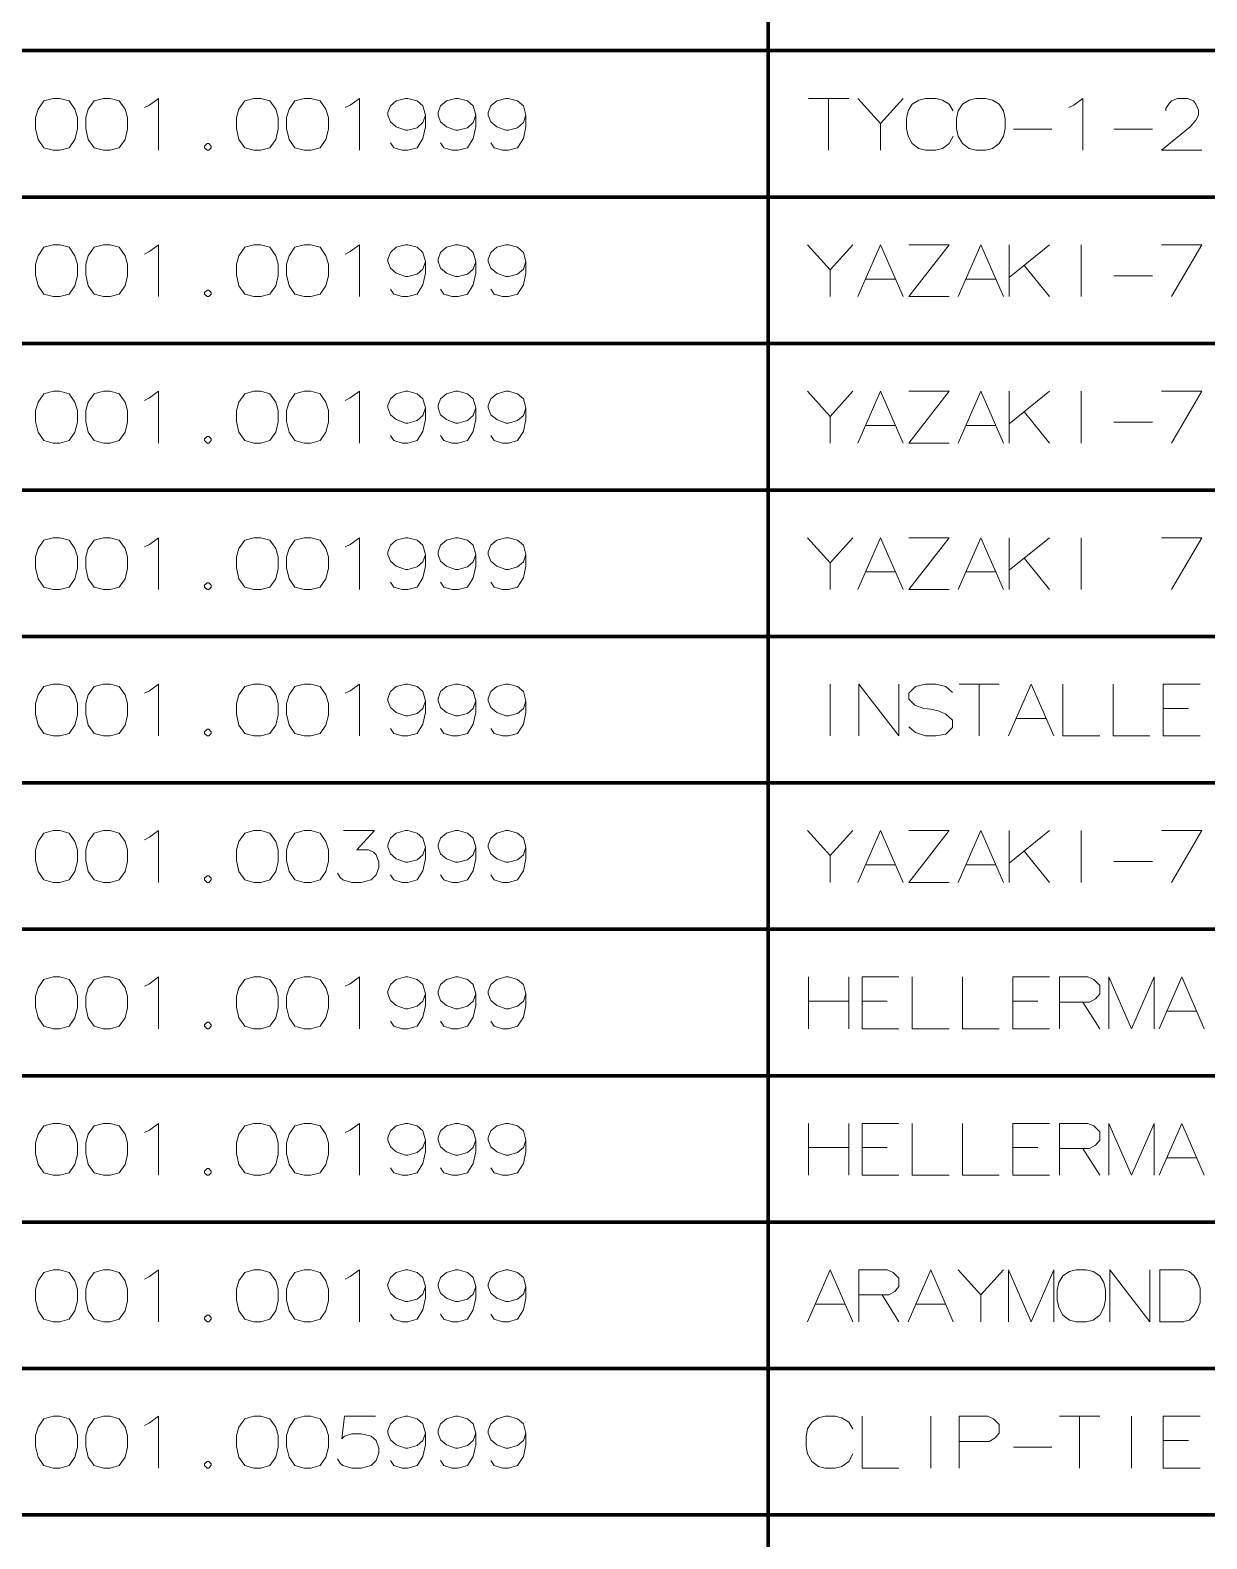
# Model space of a CAD drawing. Header units: millimetres. Extents: x 0 to 174, y 0 to 33.
# Drawn here: x 73.594 to 76.809, y 20.265 to 24.388 of the extents above; entities that cross this region are included whole.
import ezdxf

# ---------------------------------------------------------------- set-up
doc = ezdxf.new("R2010")
doc.units = ezdxf.units.MM
doc.layers.add('PDF2_형상', color=157, linetype='Continuous', true_color=0x405f80)

msp = doc.modelspace()

# ---------------------------------------------------------------- linework, layer by layer
at = {"layer": 'PDF2_형상', "color": 165, "lineweight": 70, "true_color": 0x5267a5}
for points in [[(98.9892, 26.3335), (98.9892, 25.9332), (85.7838, 25.9332), (85.7838, 25.5331), (83.901, 25.5331), (83.901, 25.1328), (75.611, 25.1328), (75.611, 24.7325), (75.611, 24.3324), (71.3026, 24.3324), (71.3026, 23.9321), (75.611, 23.9321), (75.611, 24.3324), (83.901, 24.3324), (83.901, 24.7325), (83.901, 25.1328), (85.7838, 25.1328), (85.7838, 25.5331), (98.9892, 25.5331), (98.9892, 25.9332)], [(98.9892, 24.7325), (98.9892, 24.3324), (85.7838, 24.3324), (85.7838, 23.9321), (83.901, 23.9321), (83.901, 23.5318), (75.611, 23.5318), (75.611, 23.1315), (75.611, 22.7314), (71.3026, 22.7314), (71.3026, 22.3311), (75.611, 22.3311), (75.611, 22.7314), (83.901, 22.7314), (83.901, 23.1315), (83.901, 23.5318), (85.7838, 23.5318), (85.7838, 23.9321), (98.9892, 23.9321), (98.9892, 24.3324)], [(83.901, 23.1315), (75.611, 23.1315), (71.3026, 23.1315), (71.3026, 23.5318), (75.611, 23.5318), (75.611, 23.9321), (83.901, 23.9321)], [(98.9892, 23.1315), (98.9892, 22.7314), (85.7838, 22.7314), (85.7838, 22.3311), (83.901, 22.3311), (83.901, 21.9308), (75.611, 21.9308), (75.611, 21.5307), (75.611, 21.1304), (71.3026, 21.1304), (71.3026, 20.7301), (75.611, 20.7301), (75.611, 21.1304), (83.901, 21.1304), (83.901, 21.5307), (83.901, 21.9308), (85.7838, 21.9308), (85.7838, 22.3311), (98.9892, 22.3311), (98.9892, 22.7314)], [(83.901, 21.5307), (75.611, 21.5307), (71.3026, 21.5307), (71.3026, 21.9308), (75.611, 21.9308), (75.611, 22.3311), (83.901, 22.3311)], [(98.9892, 21.5307), (98.9892, 21.1304), (85.7838, 21.1304), (85.7838, 20.7301), (83.901, 20.7301), (83.901, 20.33), (75.611, 20.33), (75.611, 19.9297), (75.611, 19.5294), (71.3026, 19.5294), (71.3026, 19.1293), (75.611, 19.1293), (75.611, 19.5294), (83.901, 19.5294), (83.901, 19.9297), (83.901, 20.33), (85.7838, 20.33), (85.7838, 20.7301), (98.9892, 20.7301), (98.9892, 21.1304)], [(83.901, 19.9297), (75.611, 19.9297), (71.3026, 19.9297), (71.3026, 20.33), (75.611, 20.33), (75.611, 20.7301), (83.901, 20.7301)]]:
    msp.add_lwpolyline(points, dxfattribs=at)
at = {"layer": 'PDF2_형상', "color": 18, "lineweight": 13, "true_color": 0x260000}
for points in [[(73.6572, 24.2019), (73.6321, 24.195), (73.6161, 24.1722), (73.6093, 24.1493), (73.6093, 24.1196), (73.6161, 24.0899), (73.6321, 24.0671), (73.6572, 24.0601), (73.6756, 24.0601), (73.7007, 24.0671), (73.7167, 24.0899), (73.7236, 24.1174), (73.7236, 24.1493), (73.7167, 24.1722), (73.7007, 24.195), (73.6756, 24.2019)], [(73.7944, 24.2019), (73.7693, 24.195), (73.7532, 24.1722), (73.7464, 24.1493), (73.7464, 24.1196), (73.7532, 24.0899), (73.7693, 24.0671), (73.7944, 24.0601), (73.8126, 24.0601), (73.8378, 24.0671), (73.8539, 24.0899), (73.8607, 24.1174), (73.8607, 24.1493), (73.8539, 24.1722), (73.8378, 24.195), (73.8126, 24.2019)], [(74.2058, 24.2019), (74.1807, 24.195), (74.1647, 24.1722), (74.1579, 24.1493), (74.1579, 24.1196), (74.1647, 24.0899), (74.1807, 24.0671), (74.2058, 24.0601), (74.2242, 24.0601), (74.2493, 24.0671), (74.2653, 24.0899), (74.2722, 24.1174), (74.2722, 24.1493), (74.2653, 24.1722), (74.2493, 24.195), (74.2242, 24.2019)], [(74.3431, 24.2019), (74.3179, 24.195), (74.3019, 24.1722), (74.295, 24.1493), (74.295, 24.1196), (74.3019, 24.0899), (74.3179, 24.0671), (74.3431, 24.0601), (74.3614, 24.0601), (74.3865, 24.0671), (74.4025, 24.0899), (74.4093, 24.1174), (74.4093, 24.1493), (74.4025, 24.1722), (74.3865, 24.195), (74.3614, 24.2019)], [(76.1781, 24.2019), (76.1597, 24.1974), (76.1414, 24.186), (76.13, 24.1676), (76.1254, 24.1471), (76.1254, 24.1196), (76.13, 24.099), (76.1414, 24.0785), (76.1597, 24.0647), (76.1781, 24.0601), (76.2054, 24.0601), (76.2237, 24.0647), (76.2419, 24.0785), (76.2535, 24.099), (76.2581, 24.1196), (76.2581, 24.1471), (76.2535, 24.1676), (76.2419, 24.186), (76.2237, 24.1974), (76.2054, 24.2019)], [(74.071, 24.0717), (74.071, 24.0671), (74.0779, 24.0601), (74.0825, 24.0601), (74.0893, 24.0671), (74.0893, 24.0717), (74.0825, 24.0785), (74.0779, 24.0785)], [(73.6572, 23.8017), (73.6321, 23.7949), (73.6161, 23.7719), (73.6093, 23.749), (73.6093, 23.7194), (73.6161, 23.6897), (73.6321, 23.6668), (73.6572, 23.66), (73.6756, 23.66), (73.7007, 23.6668), (73.7167, 23.6897), (73.7236, 23.7171), (73.7236, 23.749), (73.7167, 23.7719), (73.7007, 23.7949), (73.6756, 23.8017)], [(73.7944, 23.8017), (73.7693, 23.7949), (73.7532, 23.7719), (73.7464, 23.749), (73.7464, 23.7194), (73.7532, 23.6897), (73.7693, 23.6668), (73.7944, 23.66), (73.8126, 23.66), (73.8378, 23.6668), (73.8539, 23.6897), (73.8607, 23.7171), (73.8607, 23.749), (73.8539, 23.7719), (73.8378, 23.7949), (73.8126, 23.8017)], [(74.2058, 23.8017), (74.1807, 23.7949), (74.1647, 23.7719), (74.1579, 23.749), (74.1579, 23.7194), (74.1647, 23.6897), (74.1807, 23.6668), (74.2058, 23.66), (74.2242, 23.66), (74.2493, 23.6668), (74.2653, 23.6897), (74.2722, 23.7171), (74.2722, 23.749), (74.2653, 23.7719), (74.2493, 23.7949), (74.2242, 23.8017)], [(74.3431, 23.8017), (74.3179, 23.7949), (74.3019, 23.7719), (74.295, 23.749), (74.295, 23.7194), (74.3019, 23.6897), (74.3179, 23.6668), (74.3431, 23.66), (74.3614, 23.66), (74.3865, 23.6668), (74.4025, 23.6897), (74.4093, 23.7171), (74.4093, 23.749), (74.4025, 23.7719), (74.3865, 23.7949), (74.3614, 23.8017)], [(74.071, 23.6714), (74.071, 23.6668), (74.0779, 23.66), (74.0825, 23.66), (74.0893, 23.6668), (74.0893, 23.6714), (74.0825, 23.6782), (74.0779, 23.6782)], [(73.6572, 23.4014), (73.6321, 23.3946), (73.6161, 23.3717), (73.6093, 23.3489), (73.6093, 23.3192), (73.6161, 23.2894), (73.6321, 23.2665), (73.6572, 23.2597), (73.6756, 23.2597), (73.7007, 23.2665), (73.7167, 23.2894), (73.7236, 23.3168), (73.7236, 23.3489), (73.7167, 23.3717), (73.7007, 23.3946), (73.6756, 23.4014)], [(73.7944, 23.4014), (73.7693, 23.3946), (73.7532, 23.3717), (73.7464, 23.3489), (73.7464, 23.3192), (73.7532, 23.2894), (73.7693, 23.2665), (73.7944, 23.2597), (73.8126, 23.2597), (73.8378, 23.2665), (73.8539, 23.2894), (73.8607, 23.3168), (73.8607, 23.3489), (73.8539, 23.3717), (73.8378, 23.3946), (73.8126, 23.4014)], [(74.2058, 23.4014), (74.1807, 23.3946), (74.1647, 23.3717), (74.1579, 23.3489), (74.1579, 23.3192), (74.1647, 23.2894), (74.1807, 23.2665), (74.2058, 23.2597), (74.2242, 23.2597), (74.2493, 23.2665), (74.2653, 23.2894), (74.2722, 23.3168), (74.2722, 23.3489), (74.2653, 23.3717), (74.2493, 23.3946), (74.2242, 23.4014)], [(74.3431, 23.4014), (74.3179, 23.3946), (74.3019, 23.3717), (74.295, 23.3489), (74.295, 23.3192), (74.3019, 23.2894), (74.3179, 23.2665), (74.3431, 23.2597), (74.3614, 23.2597), (74.3865, 23.2665), (74.4025, 23.2894), (74.4093, 23.3168), (74.4093, 23.3489), (74.4025, 23.3717), (74.3865, 23.3946), (74.3614, 23.4014)], [(74.071, 23.2711), (74.071, 23.2665), (74.0779, 23.2597), (74.0825, 23.2597), (74.0893, 23.2665), (74.0893, 23.2711), (74.0825, 23.2781), (74.0779, 23.2781)], [(73.6572, 23.0012), (73.6321, 22.9943), (73.6161, 22.9715), (73.6093, 22.9486), (73.6093, 22.9189), (73.6161, 22.8892), (73.6321, 22.8664), (73.6572, 22.8594), (73.6756, 22.8594), (73.7007, 22.8664), (73.7167, 22.8892), (73.7236, 22.9167), (73.7236, 22.9486), (73.7167, 22.9715), (73.7007, 22.9943), (73.6756, 23.0012)], [(73.7944, 23.0012), (73.7693, 22.9943), (73.7532, 22.9715), (73.7464, 22.9486), (73.7464, 22.9189), (73.7532, 22.8892), (73.7693, 22.8664), (73.7944, 22.8594), (73.8126, 22.8594), (73.8378, 22.8664), (73.8539, 22.8892), (73.8607, 22.9167), (73.8607, 22.9486), (73.8539, 22.9715), (73.8378, 22.9943), (73.8126, 23.0012)], [(74.2058, 23.0012), (74.1807, 22.9943), (74.1647, 22.9715), (74.1579, 22.9486), (74.1579, 22.9189), (74.1647, 22.8892), (74.1807, 22.8664), (74.2058, 22.8594), (74.2242, 22.8594), (74.2493, 22.8664), (74.2653, 22.8892), (74.2722, 22.9167), (74.2722, 22.9486), (74.2653, 22.9715), (74.2493, 22.9943), (74.2242, 23.0012)], [(74.3431, 23.0012), (74.3179, 22.9943), (74.3019, 22.9715), (74.295, 22.9486), (74.295, 22.9189), (74.3019, 22.8892), (74.3179, 22.8664), (74.3431, 22.8594), (74.3614, 22.8594), (74.3865, 22.8664), (74.4025, 22.8892), (74.4093, 22.9167), (74.4093, 22.9486), (74.4025, 22.9715), (74.3865, 22.9943), (74.3614, 23.0012)], [(74.071, 22.871), (74.071, 22.8664), (74.0779, 22.8594), (74.0825, 22.8594), (74.0893, 22.8664), (74.0893, 22.871), (74.0825, 22.8778), (74.0779, 22.8778)], [(73.6572, 22.601), (73.6321, 22.5942), (73.6161, 22.5713), (73.6093, 22.5483), (73.6093, 22.5186), (73.6161, 22.4889), (73.6321, 22.4661), (73.6572, 22.4593), (73.6756, 22.4593), (73.7007, 22.4661), (73.7167, 22.4889), (73.7236, 22.5164), (73.7236, 22.5483), (73.7167, 22.5713), (73.7007, 22.5942), (73.6756, 22.601)], [(73.7944, 22.601), (73.7693, 22.5942), (73.7532, 22.5713), (73.7464, 22.5483), (73.7464, 22.5186), (73.7532, 22.4889), (73.7693, 22.4661), (73.7944, 22.4593), (73.8126, 22.4593), (73.8378, 22.4661), (73.8539, 22.4889), (73.8607, 22.5164), (73.8607, 22.5483), (73.8539, 22.5713), (73.8378, 22.5942), (73.8126, 22.601)], [(74.2058, 22.601), (74.1807, 22.5942), (74.1647, 22.5713), (74.1579, 22.5483), (74.1579, 22.5186), (74.1647, 22.4889), (74.1807, 22.4661), (74.2058, 22.4593), (74.2242, 22.4593), (74.2493, 22.4661), (74.2653, 22.4889), (74.2722, 22.5164), (74.2722, 22.5483), (74.2653, 22.5713), (74.2493, 22.5942), (74.2242, 22.601)], [(74.3431, 22.601), (74.3179, 22.5942), (74.3019, 22.5713), (74.295, 22.5483), (74.295, 22.5186), (74.3019, 22.4889), (74.3179, 22.4661), (74.3431, 22.4593), (74.3614, 22.4593), (74.3865, 22.4661), (74.4025, 22.4889), (74.4093, 22.5164), (74.4093, 22.5483), (74.4025, 22.5713), (74.3865, 22.5942), (74.3614, 22.601)], [(74.071, 22.4707), (74.071, 22.4661), (74.0779, 22.4593), (74.0825, 22.4593), (74.0893, 22.4661), (74.0893, 22.4707), (74.0825, 22.4775), (74.0779, 22.4775)], [(73.6572, 22.2007), (73.6321, 22.1939), (73.6161, 22.171), (73.6093, 22.1482), (73.6093, 22.1185), (73.6161, 22.0888), (73.6321, 22.0658), (73.6572, 22.059), (73.6756, 22.059), (73.7007, 22.0658), (73.7167, 22.0888), (73.7236, 22.1161), (73.7236, 22.1482), (73.7167, 22.171), (73.7007, 22.1939), (73.6756, 22.2007)], [(73.7944, 22.2007), (73.7693, 22.1939), (73.7532, 22.171), (73.7464, 22.1482), (73.7464, 22.1185), (73.7532, 22.0888), (73.7693, 22.0658), (73.7944, 22.059), (73.8126, 22.059), (73.8378, 22.0658), (73.8539, 22.0888), (73.8607, 22.1161), (73.8607, 22.1482), (73.8539, 22.171), (73.8378, 22.1939), (73.8126, 22.2007)], [(74.2058, 22.2007), (74.1807, 22.1939), (74.1647, 22.171), (74.1579, 22.1482), (74.1579, 22.1185), (74.1647, 22.0888), (74.1807, 22.0658), (74.2058, 22.059), (74.2242, 22.059), (74.2493, 22.0658), (74.2653, 22.0888), (74.2722, 22.1161), (74.2722, 22.1482), (74.2653, 22.171), (74.2493, 22.1939), (74.2242, 22.2007)], [(74.3431, 22.2007), (74.3179, 22.1939), (74.3019, 22.171), (74.295, 22.1482), (74.295, 22.1185), (74.3019, 22.0888), (74.3179, 22.0658), (74.3431, 22.059), (74.3614, 22.059), (74.3865, 22.0658), (74.4025, 22.0888), (74.4093, 22.1161), (74.4093, 22.1482), (74.4025, 22.171), (74.3865, 22.1939), (74.3614, 22.2007)], [(74.071, 22.0704), (74.071, 22.0658), (74.0779, 22.059), (74.0825, 22.059), (74.0893, 22.0658), (74.0893, 22.0704), (74.0825, 22.0772), (74.0779, 22.0772)], [(73.6572, 21.8006), (73.6321, 21.7936), (73.6161, 21.7708), (73.6093, 21.7479), (73.6093, 21.7182), (73.6161, 21.6885), (73.6321, 21.6656), (73.6572, 21.6588), (73.6756, 21.6588), (73.7007, 21.6656), (73.7167, 21.6885), (73.7236, 21.716), (73.7236, 21.7479), (73.7167, 21.7708), (73.7007, 21.7936), (73.6756, 21.8006)], [(73.7944, 21.8006), (73.7693, 21.7936), (73.7532, 21.7708), (73.7464, 21.7479), (73.7464, 21.7182), (73.7532, 21.6885), (73.7693, 21.6656), (73.7944, 21.6588), (73.8126, 21.6588), (73.8378, 21.6656), (73.8539, 21.6885), (73.8607, 21.716), (73.8607, 21.7479), (73.8539, 21.7708), (73.8378, 21.7936), (73.8126, 21.8006)], [(74.2058, 21.8006), (74.1807, 21.7936), (74.1647, 21.7708), (74.1579, 21.7479), (74.1579, 21.7182), (74.1647, 21.6885), (74.1807, 21.6656), (74.2058, 21.6588), (74.2242, 21.6588), (74.2493, 21.6656), (74.2653, 21.6885), (74.2722, 21.716), (74.2722, 21.7479), (74.2653, 21.7708), (74.2493, 21.7936), (74.2242, 21.8006)], [(74.3431, 21.8006), (74.3179, 21.7936), (74.3019, 21.7708), (74.295, 21.7479), (74.295, 21.7182), (74.3019, 21.6885), (74.3179, 21.6656), (74.3431, 21.6588), (74.3614, 21.6588), (74.3865, 21.6656), (74.4025, 21.6885), (74.4093, 21.716), (74.4093, 21.7479), (74.4025, 21.7708), (74.3865, 21.7936), (74.3614, 21.8006)], [(74.071, 21.6701), (74.071, 21.6656), (74.0779, 21.6588), (74.0825, 21.6588), (74.0893, 21.6656), (74.0893, 21.6701), (74.0825, 21.6771), (74.0779, 21.6771)], [(73.6572, 21.4003), (73.6321, 21.3935), (73.6161, 21.3706), (73.6093, 21.3476), (73.6093, 21.3179), (73.6161, 21.2882), (73.6321, 21.2654), (73.6572, 21.2585), (73.6756, 21.2585), (73.7007, 21.2654), (73.7167, 21.2882), (73.7236, 21.3157), (73.7236, 21.3476), (73.7167, 21.3706), (73.7007, 21.3935), (73.6756, 21.4003)], [(73.7944, 21.4003), (73.7693, 21.3935), (73.7532, 21.3706), (73.7464, 21.3476), (73.7464, 21.3179), (73.7532, 21.2882), (73.7693, 21.2654), (73.7944, 21.2585), (73.8126, 21.2585), (73.8378, 21.2654), (73.8539, 21.2882), (73.8607, 21.3157), (73.8607, 21.3476), (73.8539, 21.3706), (73.8378, 21.3935), (73.8126, 21.4003)], [(74.2058, 21.4003), (74.1807, 21.3935), (74.1647, 21.3706), (74.1579, 21.3476), (74.1579, 21.3179), (74.1647, 21.2882), (74.1807, 21.2654), (74.2058, 21.2585), (74.2242, 21.2585), (74.2493, 21.2654), (74.2653, 21.2882), (74.2722, 21.3157), (74.2722, 21.3476), (74.2653, 21.3706), (74.2493, 21.3935), (74.2242, 21.4003)], [(74.3431, 21.4003), (74.3179, 21.3935), (74.3019, 21.3706), (74.295, 21.3476), (74.295, 21.3179), (74.3019, 21.2882), (74.3179, 21.2654), (74.3431, 21.2585), (74.3614, 21.2585), (74.3865, 21.2654), (74.4025, 21.2882), (74.4093, 21.3157), (74.4093, 21.3476), (74.4025, 21.3706), (74.3865, 21.3935), (74.3614, 21.4003)], [(74.071, 21.27), (74.071, 21.2654), (74.0779, 21.2585), (74.0825, 21.2585), (74.0893, 21.2654), (74.0893, 21.27), (74.0825, 21.2768), (74.0779, 21.2768)], [(73.6572, 21), (73.6321, 20.9932), (73.6161, 20.9703), (73.6093, 20.9475), (73.6093, 20.9178), (73.6161, 20.8881), (73.6321, 20.8651), (73.6572, 20.8583), (73.6756, 20.8583), (73.7007, 20.8651), (73.7167, 20.8881), (73.7236, 20.9154), (73.7236, 20.9475), (73.7167, 20.9703), (73.7007, 20.9932), (73.6756, 21)], [(73.7944, 21), (73.7693, 20.9932), (73.7532, 20.9703), (73.7464, 20.9475), (73.7464, 20.9178), (73.7532, 20.8881), (73.7693, 20.8651), (73.7944, 20.8583), (73.8126, 20.8583), (73.8378, 20.8651), (73.8539, 20.8881), (73.8607, 20.9154), (73.8607, 20.9475), (73.8539, 20.9703), (73.8378, 20.9932), (73.8126, 21)], [(74.2058, 21), (74.1807, 20.9932), (74.1647, 20.9703), (74.1579, 20.9475), (74.1579, 20.9178), (74.1647, 20.8881), (74.1807, 20.8651), (74.2058, 20.8583), (74.2242, 20.8583), (74.2493, 20.8651), (74.2653, 20.8881), (74.2722, 20.9154), (74.2722, 20.9475), (74.2653, 20.9703), (74.2493, 20.9932), (74.2242, 21)], [(74.3431, 21), (74.3179, 20.9932), (74.3019, 20.9703), (74.295, 20.9475), (74.295, 20.9178), (74.3019, 20.8881), (74.3179, 20.8651), (74.3431, 20.8583), (74.3614, 20.8583), (74.3865, 20.8651), (74.4025, 20.8881), (74.4093, 20.9154), (74.4093, 20.9475), (74.4025, 20.9703), (74.3865, 20.9932), (74.3614, 21)], [(76.4524, 21), (76.434, 20.9954), (76.4157, 20.984), (76.4043, 20.9657), (76.3997, 20.9451), (76.3997, 20.9178), (76.4043, 20.8972), (76.4157, 20.8765), (76.434, 20.8629), (76.4524, 20.8583), (76.4797, 20.8583), (76.4981, 20.8629), (76.5164, 20.8765), (76.5278, 20.8972), (76.5324, 20.9178), (76.5324, 20.9451), (76.5278, 20.9657), (76.5164, 20.984), (76.4981, 20.9954), (76.4797, 21)], [(74.071, 20.8697), (74.071, 20.8651), (74.0779, 20.8583), (74.0825, 20.8583), (74.0893, 20.8651), (74.0893, 20.8697), (74.0825, 20.8765), (74.0779, 20.8765)], [(73.6572, 20.5999), (73.6321, 20.5929), (73.6161, 20.5701), (73.6093, 20.5472), (73.6093, 20.5175), (73.6161, 20.4878), (73.6321, 20.4649), (73.6572, 20.4581), (73.6756, 20.4581), (73.7007, 20.4649), (73.7167, 20.4878), (73.7236, 20.5153), (73.7236, 20.5472), (73.7167, 20.5701), (73.7007, 20.5929), (73.6756, 20.5999)], [(73.7944, 20.5999), (73.7693, 20.5929), (73.7532, 20.5701), (73.7464, 20.5472), (73.7464, 20.5175), (73.7532, 20.4878), (73.7693, 20.4649), (73.7944, 20.4581), (73.8126, 20.4581), (73.8378, 20.4649), (73.8539, 20.4878), (73.8607, 20.5153), (73.8607, 20.5472), (73.8539, 20.5701), (73.8378, 20.5929), (73.8126, 20.5999)], [(74.2058, 20.5999), (74.1807, 20.5929), (74.1647, 20.5701), (74.1579, 20.5472), (74.1579, 20.5175), (74.1647, 20.4878), (74.1807, 20.4649), (74.2058, 20.4581), (74.2242, 20.4581), (74.2493, 20.4649), (74.2653, 20.4878), (74.2722, 20.5153), (74.2722, 20.5472), (74.2653, 20.5701), (74.2493, 20.5929), (74.2242, 20.5999)], [(74.3431, 20.5999), (74.3179, 20.5929), (74.3019, 20.5701), (74.295, 20.5472), (74.295, 20.5175), (74.3019, 20.4878), (74.3179, 20.4649), (74.3431, 20.4581), (74.3614, 20.4581), (74.3865, 20.4649), (74.4025, 20.4878), (74.4093, 20.5153), (74.4093, 20.5472), (74.4025, 20.5701), (74.3865, 20.5929), (74.3614, 20.5999)], [(74.071, 20.4694), (74.071, 20.4649), (74.0779, 20.4581), (74.0825, 20.4581), (74.0893, 20.4649), (74.0893, 20.4694), (74.0825, 20.4764), (74.0779, 20.4764)]]:
    msp.add_lwpolyline(points, close=True, dxfattribs=at)
for points in [[(73.9064, 24.1768), (73.9201, 24.1836), (73.9453, 24.2019), (73.9453, 24.0601)], [(74.4551, 24.1768), (74.4688, 24.1836), (74.4939, 24.2019), (74.4939, 24.0601)], [(74.6746, 24.1562), (74.6676, 24.1814), (74.6517, 24.195), (74.6265, 24.2019), (74.6197, 24.2019), (74.5946, 24.195), (74.5785, 24.1814), (74.5717, 24.1631), (74.5717, 24.1562), (74.5785, 24.1379), (74.5946, 24.1242), (74.6197, 24.115), (74.6265, 24.115), (74.6517, 24.1219), (74.6676, 24.1356), (74.6746, 24.1562), (74.6746, 24.1242), (74.6676, 24.0922), (74.6517, 24.0671), (74.6265, 24.0601), (74.6106, 24.0601), (74.5876, 24.0671), (74.5785, 24.0807)], [(74.8117, 24.1562), (74.8049, 24.1814), (74.7889, 24.195), (74.7636, 24.2019), (74.7568, 24.2019), (74.7317, 24.195), (74.7157, 24.1814), (74.7087, 24.1631), (74.7087, 24.1562), (74.7157, 24.1379), (74.7317, 24.1242), (74.7568, 24.115), (74.7636, 24.115), (74.7889, 24.1219), (74.8049, 24.1356), (74.8117, 24.1562), (74.8117, 24.1242), (74.8049, 24.0922), (74.7889, 24.0671), (74.7636, 24.0601), (74.7476, 24.0601), (74.7249, 24.0671), (74.7157, 24.0807)], [(74.9489, 24.1562), (74.9419, 24.1814), (74.926, 24.195), (74.9008, 24.2019), (74.894, 24.2019), (74.8689, 24.195), (74.8528, 24.1814), (74.846, 24.1631), (74.846, 24.1562), (74.8528, 24.1379), (74.8689, 24.1242), (74.894, 24.115), (74.9008, 24.115), (74.926, 24.1219), (74.9419, 24.1356), (74.9489, 24.1562), (74.9489, 24.1242), (74.9419, 24.0922), (74.926, 24.0671), (74.9008, 24.0601), (74.8849, 24.0601), (74.8619, 24.0671), (74.8528, 24.0807)], [(75.7208, 24.2019), (75.8306, 24.2019)], [(75.7757, 24.0601), (75.7757, 24.2019)], [(75.8557, 24.2019), (75.9174, 24.1333), (75.9792, 24.2019)], [(76.1163, 24.099), (76.1049, 24.0785), (76.0865, 24.0647), (76.0683, 24.0601), (76.0408, 24.0601), (76.0225, 24.0647), (76.0043, 24.0785), (75.9928, 24.099), (75.9883, 24.1196), (75.9883, 24.1471), (75.9928, 24.1676), (76.0043, 24.186), (76.0225, 24.1974), (76.0408, 24.2019), (76.0683, 24.2019), (76.0865, 24.1974), (76.1049, 24.186), (76.1163, 24.1676)], [(76.4318, 24.1768), (76.4454, 24.1836), (76.4706, 24.2019), (76.4706, 24.0601)], [(76.7951, 24.0601), (76.6854, 24.0601), (76.7632, 24.1242), (76.7792, 24.1425), (76.7861, 24.1562), (76.7861, 24.1699), (76.7792, 24.186), (76.7724, 24.195), (76.7564, 24.2019), (76.7289, 24.2019), (76.7129, 24.195), (76.7061, 24.1882), (76.6969, 24.1744), (76.6969, 24.1676)], [(75.9174, 24.1333), (75.9174, 24.0601)], [(76.2808, 24.1174), (76.386, 24.1174)], [(76.5551, 24.1174), (76.6603, 24.1174)], [(73.9064, 23.7765), (73.9201, 23.7833), (73.9453, 23.8017), (73.9453, 23.66)], [(74.4551, 23.7765), (74.4688, 23.7833), (74.4939, 23.8017), (74.4939, 23.66)], [(74.6746, 23.756), (74.6676, 23.7811), (74.6517, 23.7949), (74.6265, 23.8017), (74.6197, 23.8017), (74.5946, 23.7949), (74.5785, 23.7811), (74.5717, 23.7628), (74.5717, 23.756), (74.5785, 23.7376), (74.5946, 23.7239), (74.6197, 23.7149), (74.6265, 23.7149), (74.6517, 23.7217), (74.6676, 23.7354), (74.6746, 23.756), (74.6746, 23.7239), (74.6676, 23.6919), (74.6517, 23.6668), (74.6265, 23.66), (74.6106, 23.66), (74.5876, 23.6668), (74.5785, 23.6806)], [(74.8117, 23.756), (74.8049, 23.7811), (74.7889, 23.7949), (74.7636, 23.8017), (74.7568, 23.8017), (74.7317, 23.7949), (74.7157, 23.7811), (74.7087, 23.7628), (74.7087, 23.756), (74.7157, 23.7376), (74.7317, 23.7239), (74.7568, 23.7149), (74.7636, 23.7149), (74.7889, 23.7217), (74.8049, 23.7354), (74.8117, 23.756), (74.8117, 23.7239), (74.8049, 23.6919), (74.7889, 23.6668), (74.7636, 23.66), (74.7476, 23.66), (74.7249, 23.6668), (74.7157, 23.6806)], [(74.9489, 23.756), (74.9419, 23.7811), (74.926, 23.7949), (74.9008, 23.8017), (74.894, 23.8017), (74.8689, 23.7949), (74.8528, 23.7811), (74.846, 23.7628), (74.846, 23.756), (74.8528, 23.7376), (74.8689, 23.7239), (74.894, 23.7149), (74.9008, 23.7149), (74.926, 23.7217), (74.9419, 23.7354), (74.9489, 23.756), (74.9489, 23.7239), (74.9419, 23.6919), (74.926, 23.6668), (74.9008, 23.66), (74.8849, 23.66), (74.8619, 23.6668), (74.8528, 23.6806)], [(75.7185, 23.8017), (75.7803, 23.7331), (75.8419, 23.8017)], [(75.8557, 23.66), (75.9174, 23.8017), (75.9792, 23.66)], [(75.9951, 23.8017), (76.1049, 23.8017), (75.9951, 23.66), (76.1049, 23.66)], [(76.13, 23.66), (76.1917, 23.8017), (76.2535, 23.66)], [(76.2694, 23.8017), (76.2694, 23.66)], [(76.2694, 23.7125), (76.3792, 23.8017)], [(76.466, 23.66), (76.466, 23.8017)], [(76.6854, 23.8017), (76.7951, 23.8017), (76.7129, 23.66)], [(75.7803, 23.7331), (75.7803, 23.66)], [(76.3106, 23.7446), (76.3792, 23.66)], [(76.5551, 23.7171), (76.6603, 23.7171)], [(75.8762, 23.7079), (75.9586, 23.7079)], [(76.1506, 23.7079), (76.2329, 23.7079)], [(73.9064, 23.3762), (73.9201, 23.3832), (73.9453, 23.4014), (73.9453, 23.2597)], [(74.4551, 23.3762), (74.4688, 23.3832), (74.4939, 23.4014), (74.4939, 23.2597)], [(74.6746, 23.3557), (74.6676, 23.3808), (74.6517, 23.3946), (74.6265, 23.4014), (74.6197, 23.4014), (74.5946, 23.3946), (74.5785, 23.3808), (74.5717, 23.3626), (74.5717, 23.3557), (74.5785, 23.3374), (74.5946, 23.3238), (74.6197, 23.3146), (74.6265, 23.3146), (74.6517, 23.3214), (74.6676, 23.3351), (74.6746, 23.3557), (74.6746, 23.3238), (74.6676, 23.2917), (74.6517, 23.2665), (74.6265, 23.2597), (74.6106, 23.2597), (74.5876, 23.2665), (74.5785, 23.2803)], [(74.8117, 23.3557), (74.8049, 23.3808), (74.7889, 23.3946), (74.7636, 23.4014), (74.7568, 23.4014), (74.7317, 23.3946), (74.7157, 23.3808), (74.7087, 23.3626), (74.7087, 23.3557), (74.7157, 23.3374), (74.7317, 23.3238), (74.7568, 23.3146), (74.7636, 23.3146), (74.7889, 23.3214), (74.8049, 23.3351), (74.8117, 23.3557), (74.8117, 23.3238), (74.8049, 23.2917), (74.7889, 23.2665), (74.7636, 23.2597), (74.7476, 23.2597), (74.7249, 23.2665), (74.7157, 23.2803)], [(74.9489, 23.3557), (74.9419, 23.3808), (74.926, 23.3946), (74.9008, 23.4014), (74.894, 23.4014), (74.8689, 23.3946), (74.8528, 23.3808), (74.846, 23.3626), (74.846, 23.3557), (74.8528, 23.3374), (74.8689, 23.3238), (74.894, 23.3146), (74.9008, 23.3146), (74.926, 23.3214), (74.9419, 23.3351), (74.9489, 23.3557), (74.9489, 23.3238), (74.9419, 23.2917), (74.926, 23.2665), (74.9008, 23.2597), (74.8849, 23.2597), (74.8619, 23.2665), (74.8528, 23.2803)], [(75.7185, 23.4014), (75.7803, 23.3329), (75.8419, 23.4014)], [(75.8557, 23.2597), (75.9174, 23.4014), (75.9792, 23.2597)], [(75.9951, 23.4014), (76.1049, 23.4014), (75.9951, 23.2597), (76.1049, 23.2597)], [(76.13, 23.2597), (76.1917, 23.4014), (76.2535, 23.2597)], [(76.2694, 23.4014), (76.2694, 23.2597)], [(76.2694, 23.3122), (76.3792, 23.4014)], [(76.466, 23.2597), (76.466, 23.4014)], [(76.6854, 23.4014), (76.7951, 23.4014), (76.7129, 23.2597)], [(76.3106, 23.3443), (76.3792, 23.2597)], [(75.7803, 23.3329), (75.7803, 23.2597)], [(75.8762, 23.3076), (75.9586, 23.3076)], [(76.1506, 23.3076), (76.2329, 23.3076)], [(76.5551, 23.3168), (76.6603, 23.3168)], [(73.9064, 22.9761), (73.9201, 22.9829), (73.9453, 23.0012), (73.9453, 22.8594)], [(74.4551, 22.9761), (74.4688, 22.9829), (74.4939, 23.0012), (74.4939, 22.8594)], [(74.6746, 22.9556), (74.6676, 22.9807), (74.6517, 22.9943), (74.6265, 23.0012), (74.6197, 23.0012), (74.5946, 22.9943), (74.5785, 22.9807), (74.5717, 22.9624), (74.5717, 22.9556), (74.5785, 22.9372), (74.5946, 22.9235), (74.6197, 22.9143), (74.6265, 22.9143), (74.6517, 22.9212), (74.6676, 22.9349), (74.6746, 22.9556), (74.6746, 22.9235), (74.6676, 22.8915), (74.6517, 22.8664), (74.6265, 22.8594), (74.6106, 22.8594), (74.5876, 22.8664), (74.5785, 22.88)], [(74.8117, 22.9556), (74.8049, 22.9807), (74.7889, 22.9943), (74.7636, 23.0012), (74.7568, 23.0012), (74.7317, 22.9943), (74.7157, 22.9807), (74.7087, 22.9624), (74.7087, 22.9556), (74.7157, 22.9372), (74.7317, 22.9235), (74.7568, 22.9143), (74.7636, 22.9143), (74.7889, 22.9212), (74.8049, 22.9349), (74.8117, 22.9556), (74.8117, 22.9235), (74.8049, 22.8915), (74.7889, 22.8664), (74.7636, 22.8594), (74.7476, 22.8594), (74.7249, 22.8664), (74.7157, 22.88)], [(74.9489, 22.9556), (74.9419, 22.9807), (74.926, 22.9943), (74.9008, 23.0012), (74.894, 23.0012), (74.8689, 22.9943), (74.8528, 22.9807), (74.846, 22.9624), (74.846, 22.9556), (74.8528, 22.9372), (74.8689, 22.9235), (74.894, 22.9143), (74.9008, 22.9143), (74.926, 22.9212), (74.9419, 22.9349), (74.9489, 22.9556), (74.9489, 22.9235), (74.9419, 22.8915), (74.926, 22.8664), (74.9008, 22.8594), (74.8849, 22.8594), (74.8619, 22.8664), (74.8528, 22.88)], [(75.7185, 23.0012), (75.7803, 22.9326), (75.8419, 23.0012)], [(75.8557, 22.8594), (75.9174, 23.0012), (75.9792, 22.8594)], [(75.9951, 23.0012), (76.1049, 23.0012), (75.9951, 22.8594), (76.1049, 22.8594)], [(76.13, 22.8594), (76.1917, 23.0012), (76.2535, 22.8594)], [(76.2694, 23.0012), (76.2694, 22.8594)], [(76.2694, 22.9121), (76.3792, 23.0012)], [(76.466, 22.8594), (76.466, 23.0012)], [(76.6854, 23.0012), (76.7951, 23.0012), (76.7129, 22.8594)], [(75.7803, 22.9326), (75.7803, 22.8594)], [(76.3106, 22.944), (76.3792, 22.8594)], [(75.8762, 22.9075), (75.9586, 22.9075)], [(76.1506, 22.9075), (76.2329, 22.9075)], [(73.9064, 22.5758), (73.9201, 22.5826), (73.9453, 22.601), (73.9453, 22.4593)], [(74.4551, 22.5758), (74.4688, 22.5826), (74.4939, 22.601), (74.4939, 22.4593)], [(74.6746, 22.5553), (74.6676, 22.5804), (74.6517, 22.5942), (74.6265, 22.601), (74.6197, 22.601), (74.5946, 22.5942), (74.5785, 22.5804), (74.5717, 22.5621), (74.5717, 22.5553), (74.5785, 22.5369), (74.5946, 22.5232), (74.6197, 22.5142), (74.6265, 22.5142), (74.6517, 22.521), (74.6676, 22.5347), (74.6746, 22.5553), (74.6746, 22.5232), (74.6676, 22.4912), (74.6517, 22.4661), (74.6265, 22.4593), (74.6106, 22.4593), (74.5876, 22.4661), (74.5785, 22.4799)], [(74.8117, 22.5553), (74.8049, 22.5804), (74.7889, 22.5942), (74.7636, 22.601), (74.7568, 22.601), (74.7317, 22.5942), (74.7157, 22.5804), (74.7087, 22.5621), (74.7087, 22.5553), (74.7157, 22.5369), (74.7317, 22.5232), (74.7568, 22.5142), (74.7636, 22.5142), (74.7889, 22.521), (74.8049, 22.5347), (74.8117, 22.5553), (74.8117, 22.5232), (74.8049, 22.4912), (74.7889, 22.4661), (74.7636, 22.4593), (74.7476, 22.4593), (74.7249, 22.4661), (74.7157, 22.4799)], [(74.9489, 22.5553), (74.9419, 22.5804), (74.926, 22.5942), (74.9008, 22.601), (74.894, 22.601), (74.8689, 22.5942), (74.8528, 22.5804), (74.846, 22.5621), (74.846, 22.5553), (74.8528, 22.5369), (74.8689, 22.5232), (74.894, 22.5142), (74.9008, 22.5142), (74.926, 22.521), (74.9419, 22.5347), (74.9489, 22.5553), (74.9489, 22.5232), (74.9419, 22.4912), (74.926, 22.4661), (74.9008, 22.4593), (74.8849, 22.4593), (74.8619, 22.4661), (74.8528, 22.4799)], [(75.7803, 22.4593), (75.7803, 22.601)], [(75.9676, 22.601), (75.9676, 22.4593), (75.8579, 22.601), (75.8579, 22.4593)], [(76.114, 22.5781), (76.0957, 22.5942), (76.0683, 22.601), (76.0408, 22.601), (76.0135, 22.5942), (75.9951, 22.5758), (75.9951, 22.5599), (76.0111, 22.5438), (76.0362, 22.5347), (76.0546, 22.5324), (76.0751, 22.5278), (76.0957, 22.5186), (76.114, 22.5026), (76.114, 22.4821), (76.0957, 22.4638), (76.0683, 22.4593), (76.0408, 22.4593), (76.0135, 22.4683), (75.9951, 22.4844)], [(76.1322, 22.601), (76.2419, 22.601)], [(76.1871, 22.4593), (76.1871, 22.601)], [(76.2672, 22.4593), (76.3289, 22.601), (76.3906, 22.4593)], [(76.4157, 22.601), (76.4157, 22.4593), (76.5164, 22.4593)], [(76.5529, 22.601), (76.5529, 22.4593), (76.6535, 22.4593)], [(76.7907, 22.4593), (76.69, 22.4593), (76.69, 22.601), (76.7907, 22.601)], [(76.7586, 22.5347), (76.69, 22.5347)], [(76.2878, 22.5072), (76.37, 22.5072)], [(73.9064, 22.1756), (73.9201, 22.1825), (73.9453, 22.2007), (73.9453, 22.059)], [(74.4344, 22.0842), (74.4414, 22.0728), (74.4482, 22.0658), (74.4733, 22.059), (74.4985, 22.059), (74.526, 22.0658), (74.5396, 22.0796), (74.5465, 22.1001), (74.5465, 22.1139), (74.5396, 22.1344), (74.5328, 22.1413), (74.519, 22.1482), (74.4871, 22.1482), (74.5351, 22.2007), (74.4506, 22.2007)], [(74.6746, 22.155), (74.6676, 22.1801), (74.6517, 22.1939), (74.6265, 22.2007), (74.6197, 22.2007), (74.5946, 22.1939), (74.5785, 22.1801), (74.5717, 22.1618), (74.5717, 22.155), (74.5785, 22.1367), (74.5946, 22.1231), (74.6197, 22.1139), (74.6265, 22.1139), (74.6517, 22.1207), (74.6676, 22.1344), (74.6746, 22.155), (74.6746, 22.1231), (74.6676, 22.091), (74.6517, 22.0658), (74.6265, 22.059), (74.6106, 22.059), (74.5876, 22.0658), (74.5785, 22.0796)], [(74.8117, 22.155), (74.8049, 22.1801), (74.7889, 22.1939), (74.7636, 22.2007), (74.7568, 22.2007), (74.7317, 22.1939), (74.7157, 22.1801), (74.7087, 22.1618), (74.7087, 22.155), (74.7157, 22.1367), (74.7317, 22.1231), (74.7568, 22.1139), (74.7636, 22.1139), (74.7889, 22.1207), (74.8049, 22.1344), (74.8117, 22.155), (74.8117, 22.1231), (74.8049, 22.091), (74.7889, 22.0658), (74.7636, 22.059), (74.7476, 22.059), (74.7249, 22.0658), (74.7157, 22.0796)], [(74.9489, 22.155), (74.9419, 22.1801), (74.926, 22.1939), (74.9008, 22.2007), (74.894, 22.2007), (74.8689, 22.1939), (74.8528, 22.1801), (74.846, 22.1618), (74.846, 22.155), (74.8528, 22.1367), (74.8689, 22.1231), (74.894, 22.1139), (74.9008, 22.1139), (74.926, 22.1207), (74.9419, 22.1344), (74.9489, 22.155), (74.9489, 22.1231), (74.9419, 22.091), (74.926, 22.0658), (74.9008, 22.059), (74.8849, 22.059), (74.8619, 22.0658), (74.8528, 22.0796)], [(75.7185, 22.2007), (75.7803, 22.1321), (75.8419, 22.2007)], [(75.8557, 22.059), (75.9174, 22.2007), (75.9792, 22.059)], [(75.9951, 22.2007), (76.1049, 22.2007), (75.9951, 22.059), (76.1049, 22.059)], [(76.13, 22.059), (76.1917, 22.2007), (76.2535, 22.059)], [(76.2694, 22.2007), (76.2694, 22.059)], [(76.2694, 22.1115), (76.3792, 22.2007)], [(76.466, 22.059), (76.466, 22.2007)], [(76.6854, 22.2007), (76.7951, 22.2007), (76.7129, 22.059)], [(75.7803, 22.1321), (75.7803, 22.059)], [(75.8762, 22.1069), (75.9586, 22.1069)], [(76.1506, 22.1069), (76.2329, 22.1069)], [(76.3106, 22.1436), (76.3792, 22.059)], [(76.5551, 22.1161), (76.6603, 22.1161)], [(73.9064, 21.7754), (73.9201, 21.7822), (73.9453, 21.8006), (73.9453, 21.6588)], [(74.4551, 21.7754), (74.4688, 21.7822), (74.4939, 21.8006), (74.4939, 21.6588)], [(74.6746, 21.7547), (74.6676, 21.7799), (74.6517, 21.7936), (74.6265, 21.8006), (74.6197, 21.8006), (74.5946, 21.7936), (74.5785, 21.7799), (74.5717, 21.7617), (74.5717, 21.7547), (74.5785, 21.7365), (74.5946, 21.7228), (74.6197, 21.7136), (74.6265, 21.7136), (74.6517, 21.7206), (74.6676, 21.7342), (74.6746, 21.7547), (74.6746, 21.7228), (74.6676, 21.6908), (74.6517, 21.6656), (74.6265, 21.6588), (74.6106, 21.6588), (74.5876, 21.6656), (74.5785, 21.6793)], [(74.8117, 21.7547), (74.8049, 21.7799), (74.7889, 21.7936), (74.7636, 21.8006), (74.7568, 21.8006), (74.7317, 21.7936), (74.7157, 21.7799), (74.7087, 21.7617), (74.7087, 21.7547), (74.7157, 21.7365), (74.7317, 21.7228), (74.7568, 21.7136), (74.7636, 21.7136), (74.7889, 21.7206), (74.8049, 21.7342), (74.8117, 21.7547), (74.8117, 21.7228), (74.8049, 21.6908), (74.7889, 21.6656), (74.7636, 21.6588), (74.7476, 21.6588), (74.7249, 21.6656), (74.7157, 21.6793)], [(74.9489, 21.7547), (74.9419, 21.7799), (74.926, 21.7936), (74.9008, 21.8006), (74.894, 21.8006), (74.8689, 21.7936), (74.8528, 21.7799), (74.846, 21.7617), (74.846, 21.7547), (74.8528, 21.7365), (74.8689, 21.7228), (74.894, 21.7136), (74.9008, 21.7136), (74.926, 21.7206), (74.9419, 21.7342), (74.9489, 21.7547), (74.9489, 21.7228), (74.9419, 21.6908), (74.926, 21.6656), (74.9008, 21.6588), (74.8849, 21.6588), (74.8619, 21.6656), (74.8528, 21.6793)], [(75.7208, 21.8006), (75.7208, 21.6588)], [(75.8306, 21.8006), (75.8306, 21.6588)], [(75.9676, 21.6588), (75.8671, 21.6588), (75.8671, 21.8006), (75.9676, 21.8006)], [(76.0043, 21.8006), (76.0043, 21.6588), (76.1049, 21.6588)], [(76.1414, 21.8006), (76.1414, 21.6588), (76.2419, 21.6588)], [(76.3792, 21.6588), (76.2786, 21.6588), (76.2786, 21.8006), (76.3792, 21.8006)], [(76.4065, 21.7319), (76.4889, 21.7319), (76.5049, 21.7411), (76.5164, 21.7547), (76.5164, 21.7776), (76.5003, 21.7936), (76.4843, 21.8006), (76.4065, 21.8006), (76.4065, 21.6588)], [(76.6649, 21.6588), (76.6649, 21.8006), (76.6032, 21.6588), (76.5415, 21.8006), (76.5415, 21.6588)], [(76.6786, 21.6588), (76.7403, 21.8006), (76.8021, 21.6588)], [(75.8306, 21.7342), (75.7208, 21.7342)], [(75.9357, 21.7342), (75.8671, 21.7342)], [(76.3472, 21.7342), (76.2786, 21.7342)], [(76.4706, 21.7319), (76.5164, 21.6588)], [(76.6992, 21.7068), (76.7815, 21.7068)], [(73.9064, 21.3751), (73.9201, 21.3819), (73.9453, 21.4003), (73.9453, 21.2585)], [(74.4551, 21.3751), (74.4688, 21.3819), (74.4939, 21.4003), (74.4939, 21.2585)], [(74.6746, 21.3546), (74.6676, 21.3797), (74.6517, 21.3935), (74.6265, 21.4003), (74.6197, 21.4003), (74.5946, 21.3935), (74.5785, 21.3797), (74.5717, 21.3614), (74.5717, 21.3546), (74.5785, 21.3362), (74.5946, 21.3225), (74.6197, 21.3133), (74.6265, 21.3133), (74.6517, 21.3203), (74.6676, 21.334), (74.6746, 21.3546), (74.6746, 21.3225), (74.6676, 21.2906), (74.6517, 21.2654), (74.6265, 21.2585), (74.6106, 21.2585), (74.5876, 21.2654), (74.5785, 21.2792)], [(74.8117, 21.3546), (74.8049, 21.3797), (74.7889, 21.3935), (74.7636, 21.4003), (74.7568, 21.4003), (74.7317, 21.3935), (74.7157, 21.3797), (74.7087, 21.3614), (74.7087, 21.3546), (74.7157, 21.3362), (74.7317, 21.3225), (74.7568, 21.3133), (74.7636, 21.3133), (74.7889, 21.3203), (74.8049, 21.334), (74.8117, 21.3546), (74.8117, 21.3225), (74.8049, 21.2906), (74.7889, 21.2654), (74.7636, 21.2585), (74.7476, 21.2585), (74.7249, 21.2654), (74.7157, 21.2792)], [(74.9489, 21.3546), (74.9419, 21.3797), (74.926, 21.3935), (74.9008, 21.4003), (74.894, 21.4003), (74.8689, 21.3935), (74.8528, 21.3797), (74.846, 21.3614), (74.846, 21.3546), (74.8528, 21.3362), (74.8689, 21.3225), (74.894, 21.3133), (74.9008, 21.3133), (74.926, 21.3203), (74.9419, 21.334), (74.9489, 21.3546), (74.9489, 21.3225), (74.9419, 21.2906), (74.926, 21.2654), (74.9008, 21.2585), (74.8849, 21.2585), (74.8619, 21.2654), (74.8528, 21.2792)], [(75.7208, 21.4003), (75.7208, 21.2585)], [(75.8306, 21.4003), (75.8306, 21.2585)], [(75.9676, 21.2585), (75.8671, 21.2585), (75.8671, 21.4003), (75.9676, 21.4003)], [(76.0043, 21.4003), (76.0043, 21.2585), (76.1049, 21.2585)], [(76.1414, 21.4003), (76.1414, 21.2585), (76.2419, 21.2585)], [(76.3792, 21.2585), (76.2786, 21.2585), (76.2786, 21.4003), (76.3792, 21.4003)], [(76.4065, 21.3317), (76.4889, 21.3317), (76.5049, 21.3408), (76.5164, 21.3546), (76.5164, 21.3774), (76.5003, 21.3935), (76.4843, 21.4003), (76.4065, 21.4003), (76.4065, 21.2585)], [(76.6649, 21.2585), (76.6649, 21.4003), (76.6032, 21.2585), (76.5415, 21.4003), (76.5415, 21.2585)], [(76.6786, 21.2585), (76.7403, 21.4003), (76.8021, 21.2585)], [(75.8306, 21.334), (75.7208, 21.334)], [(75.9357, 21.334), (75.8671, 21.334)], [(76.3472, 21.334), (76.2786, 21.334)], [(76.4706, 21.3317), (76.5164, 21.2585)], [(76.6992, 21.3065), (76.7815, 21.3065)], [(73.9064, 20.9749), (73.9201, 20.9818), (73.9453, 21), (73.9453, 20.8583)], [(74.4551, 20.9749), (74.4688, 20.9818), (74.4939, 21), (74.4939, 20.8583)], [(74.6746, 20.9543), (74.6676, 20.9794), (74.6517, 20.9932), (74.6265, 21), (74.6197, 21), (74.5946, 20.9932), (74.5785, 20.9794), (74.5717, 20.9611), (74.5717, 20.9543), (74.5785, 20.936), (74.5946, 20.9224), (74.6197, 20.9132), (74.6265, 20.9132), (74.6517, 20.92), (74.6676, 20.9337), (74.6746, 20.9543), (74.6746, 20.9224), (74.6676, 20.8903), (74.6517, 20.8651), (74.6265, 20.8583), (74.6106, 20.8583), (74.5876, 20.8651), (74.5785, 20.8789)], [(74.8117, 20.9543), (74.8049, 20.9794), (74.7889, 20.9932), (74.7636, 21), (74.7568, 21), (74.7317, 20.9932), (74.7157, 20.9794), (74.7087, 20.9611), (74.7087, 20.9543), (74.7157, 20.936), (74.7317, 20.9224), (74.7568, 20.9132), (74.7636, 20.9132), (74.7889, 20.92), (74.8049, 20.9337), (74.8117, 20.9543), (74.8117, 20.9224), (74.8049, 20.8903), (74.7889, 20.8651), (74.7636, 20.8583), (74.7476, 20.8583), (74.7249, 20.8651), (74.7157, 20.8789)], [(74.9489, 20.9543), (74.9419, 20.9794), (74.926, 20.9932), (74.9008, 21), (74.894, 21), (74.8689, 20.9932), (74.8528, 20.9794), (74.846, 20.9611), (74.846, 20.9543), (74.8528, 20.936), (74.8689, 20.9224), (74.894, 20.9132), (74.9008, 20.9132), (74.926, 20.92), (74.9419, 20.9337), (74.9489, 20.9543), (74.9489, 20.9224), (74.9419, 20.8903), (74.926, 20.8651), (74.9008, 20.8583), (74.8849, 20.8583), (74.8619, 20.8651), (74.8528, 20.8789)], [(75.7185, 20.8583), (75.7803, 21), (75.8419, 20.8583)], [(75.8579, 20.9314), (75.9403, 20.9314), (75.9563, 20.9406), (75.9676, 20.9543), (75.9676, 20.9772), (75.9517, 20.9932), (75.9357, 21), (75.8579, 21), (75.8579, 20.8583)], [(75.9928, 20.8583), (76.0546, 21), (76.1163, 20.8583)], [(76.13, 21), (76.1917, 20.9314), (76.2535, 21)], [(76.3906, 20.8583), (76.3906, 21), (76.3289, 20.8583), (76.2672, 21), (76.2672, 20.8583)], [(76.6535, 21), (76.6535, 20.8583), (76.5437, 21), (76.5437, 20.8583)], [(76.7426, 20.8583), (76.761, 20.8629), (76.7746, 20.8765), (76.7838, 20.8903), (76.7907, 20.9108), (76.7907, 20.9497), (76.7838, 20.9703), (76.7746, 20.984), (76.761, 20.9954), (76.7449, 21), (76.681, 21), (76.681, 20.8583), (76.7449, 20.8583)], [(75.9219, 20.9314), (75.9676, 20.8583)], [(76.1917, 20.9314), (76.1917, 20.8583)], [(75.7392, 20.9062), (75.8214, 20.9062)], [(76.0135, 20.9062), (76.0957, 20.9062)], [(73.9064, 20.5746), (73.9201, 20.5815), (73.9453, 20.5999), (73.9453, 20.4581)], [(74.4344, 20.4832), (74.4414, 20.4718), (74.4482, 20.4649), (74.4733, 20.4581), (74.4985, 20.4581), (74.526, 20.4649), (74.5396, 20.4786), (74.5465, 20.4992), (74.5465, 20.5129), (74.5396, 20.5335), (74.526, 20.545), (74.4985, 20.5518), (74.4733, 20.5518), (74.4528, 20.545), (74.446, 20.5381), (74.4528, 20.5999), (74.5374, 20.5999)], [(74.6746, 20.554), (74.6676, 20.5792), (74.6517, 20.5929), (74.6265, 20.5999), (74.6197, 20.5999), (74.5946, 20.5929), (74.5785, 20.5792), (74.5717, 20.561), (74.5717, 20.554), (74.5785, 20.5358), (74.5946, 20.5221), (74.6197, 20.5129), (74.6265, 20.5129), (74.6517, 20.5197), (74.6676, 20.5335), (74.6746, 20.554), (74.6746, 20.5221), (74.6676, 20.49), (74.6517, 20.4649), (74.6265, 20.4581), (74.6106, 20.4581), (74.5876, 20.4649), (74.5785, 20.4786)], [(74.8117, 20.554), (74.8049, 20.5792), (74.7889, 20.5929), (74.7636, 20.5999), (74.7568, 20.5999), (74.7317, 20.5929), (74.7157, 20.5792), (74.7087, 20.561), (74.7087, 20.554), (74.7157, 20.5358), (74.7317, 20.5221), (74.7568, 20.5129), (74.7636, 20.5129), (74.7889, 20.5197), (74.8049, 20.5335), (74.8117, 20.554), (74.8117, 20.5221), (74.8049, 20.49), (74.7889, 20.4649), (74.7636, 20.4581), (74.7476, 20.4581), (74.7249, 20.4649), (74.7157, 20.4786)], [(74.9489, 20.554), (74.9419, 20.5792), (74.926, 20.5929), (74.9008, 20.5999), (74.894, 20.5999), (74.8689, 20.5929), (74.8528, 20.5792), (74.846, 20.561), (74.846, 20.554), (74.8528, 20.5358), (74.8689, 20.5221), (74.894, 20.5129), (74.9008, 20.5129), (74.926, 20.5197), (74.9419, 20.5335), (74.9489, 20.554), (74.9489, 20.5221), (74.9419, 20.49), (74.926, 20.4649), (74.9008, 20.4581), (74.8849, 20.4581), (74.8619, 20.4649), (74.8528, 20.4786)], [(75.8419, 20.4969), (75.8306, 20.4764), (75.8122, 20.4626), (75.794, 20.4581), (75.7665, 20.4581), (75.7482, 20.4626), (75.73, 20.4764), (75.7185, 20.4969), (75.714, 20.5175), (75.714, 20.5449), (75.7185, 20.5656), (75.73, 20.5838), (75.7482, 20.5953), (75.7665, 20.5999), (75.794, 20.5999), (75.8122, 20.5953), (75.8306, 20.5838), (75.8419, 20.5656)], [(75.8671, 20.5999), (75.8671, 20.4581), (75.9676, 20.4581)], [(76.0546, 20.4581), (76.0546, 20.5999)], [(76.1322, 20.5312), (76.2146, 20.5312), (76.2306, 20.5404), (76.2419, 20.554), (76.2419, 20.5769), (76.226, 20.5929), (76.21, 20.5999), (76.1322, 20.5999), (76.1322, 20.4581)], [(76.4065, 20.5999), (76.5164, 20.5999)], [(76.4615, 20.4581), (76.4615, 20.5999)], [(76.6032, 20.4581), (76.6032, 20.5999)], [(76.7907, 20.4581), (76.69, 20.4581), (76.69, 20.5999), (76.7907, 20.5999)], [(76.2808, 20.5153), (76.386, 20.5153)], [(76.7586, 20.5335), (76.69, 20.5335)]]:
    msp.add_lwpolyline(points, dxfattribs=at)

doc.saveas('drawing.dxf')
